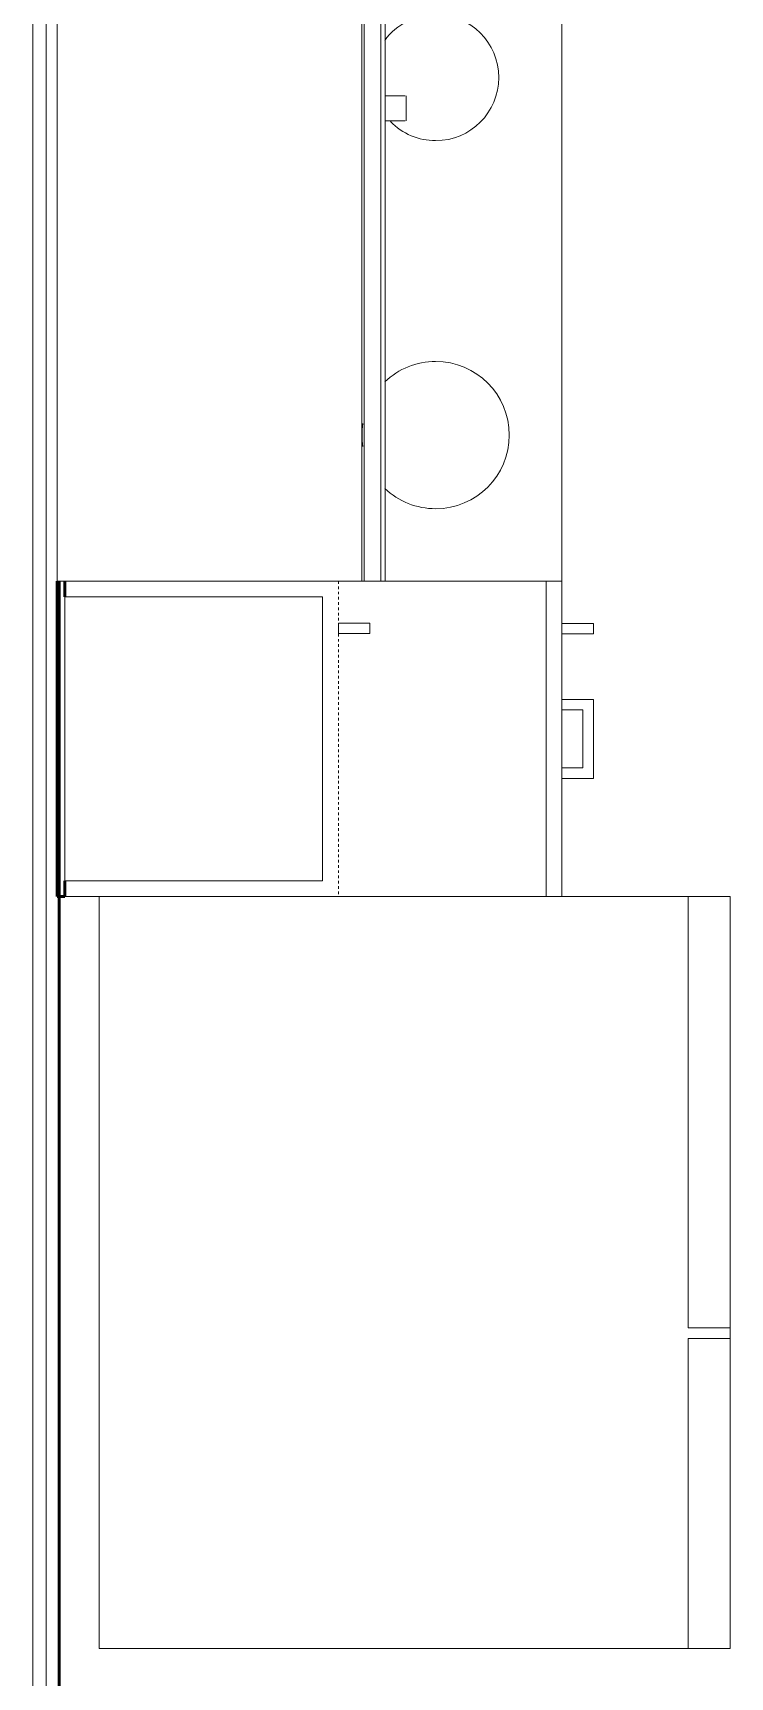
# Model space of a CAD drawing. Header units: inches. Extents: x -4218 to -1830, y 9756 to 12426.
# Drawn here: x -2932.5 to -2899.4, y 10062.2 to 10140.4 of the extents above; entities that cross this region are included whole.
import ezdxf

# ---------------------------------------------------------------- set-up
doc = ezdxf.new("R2010")
doc.units = ezdxf.units.IN
doc.header["$MEASUREMENT"] = 0
doc.linetypes.add('Dash', pattern=[0.25, 0.125, -0.125])
for name, color, linetype, lineweight in [('0-1', 7, 'Continuous', 5), ('0-2', 252, 'Continuous', 9), ('A-WALL-1', 250, 'Continuous', 50), ('A-WALL-2', 10, 'Continuous', 13), ('A-WALL-3', 253, 'Continuous', 9), ('A-WALL-5', 252, 'Continuous', 9), ('A-WALL-8', 113, 'Continuous', 9), ('I-WALL-1', 250, 'Continuous', 50), ('I-WALL-2', 254, 'Continuous', 9), ('I-WALL-4', 252, 'Continuous', 9), ('Q-CASE-1', 253, 'Continuous', 9), ('Q-CASE-2', 252, 'Continuous', 9), ('Q-CASE-3', 7, 'Continuous', 9), ('Q-CASE-5', 254, 'Continuous', 9), ('Q-CASE-6', 7, 'Dash', 9), ('Q-SPCQ-1', 7, 'Continuous', 9)]:
    doc.layers.add(name, color=color, linetype=linetype, lineweight=lineweight)

# ---------------------------------------------------------------- blocks, each defined once
blk = doc.blocks.new('Refrigerator_-_Side-by-Side_6047 - 36_ X 30_-345559-BACKGROUND - 1ST FLOOR')
at = {"layer": 'Q-SPCQ-1'}
for p, q in [((17.875, 14.422), (-17.875, 14.422)), ((-17.875, 14.422), (-17.875, -15.578)), ((17.875, -15.578), (17.875, 14.422)), ((-17.875, -13.578), (-3.125, -13.578)), ((-17.875, -13.578), (-17.875, -15.578)), ((-3.125, -15.578), (-3.125, -13.578)), ((-2.625, -13.578), (17.875, -13.578)), ((-2.625, -13.578), (-2.625, -15.578)), ((17.875, -15.578), (17.875, -13.578)), ((-17.875, -15.578), (17.875, -15.578)), ((-3.125, -15.578), (-17.875, -15.578)), ((17.875, -15.578), (-2.625, -15.578))]:
    blk.add_line(p, q, dxfattribs=at)
blk = doc.blocks.new('Range - 24_ x 30_-V75-BACKGROUND - 1ST FLOOR')
at = {"layer": 'Q-SPCQ-1'}
blk.add_line((29.437, 22), (30, 22), dxfattribs=at)
for centre, radius, start, end in [((6.5, 6), 3.5, 81.02275, 98.97725), ((6.5, 6), 3.5, 136.43005, 180), ((6.5, 6), 3.5, 360, 43.6162), ((23.5, 6), 3, 134.26009, 180), ((23.5, 6), 3, 360, 53.87731), ((6.5, 6), 3.5, 180, 0), ((23.5, 6), 3, 180, 360)]:
    blk.add_arc(centre, radius, start, end, dxfattribs=at)
blk = doc.blocks.new('30quot_MicrowaveVent_11166 - 70cm miele oven-2322118-BACKGROUND - 1ST FLOOR')
at = {"layer": 'Q-CASE-3'}
for p, q in [((-14.203, -14.488), (-14.203, 0)), ((15.679, 0), (-14.203, 0)), ((15.679, 0), (15.679, -14.488)), ((15.679, -14.488), (-14.203, -14.488)), ((-14.203, -14.606), (15.679, -14.606)), ((-14.203, -15.394), (-14.203, -14.606)), ((15.679, -14.606), (15.679, -15.394)), ((-14.203, -15.599), (-14.203, -15.394)), ((-14.203, -15.394), (15.679, -15.394)), ((-14.203, -15.599), (15.679, -15.599)), ((7.687, -16.55), (7.687, -15.635)), ((8.879, -15.635), (8.879, -16.55)), ((15.679, -15.394), (15.679, -15.599)), ((7.687, -16.599), (8.879, -16.599))]:
    blk.add_line(p, q, dxfattribs=at)
blk = doc.blocks.new('300 Series Wall Hung Cabinet_301 - 15_ x 27_-2759284-BACKGROUND - 1ST FLOOR')
at = {"layer": 'Q-CASE-3'}
for p, q in [((-5.012, 14.687), (-5.5, 14.687)), ((-5.5, 14.687), (-5.5, 13.188)), ((-5.012, 13.188), (-5.012, 14.687)), ((-5.012, 13.188), (-5.5, 13.188)), ((6.75, 12.438), (-6.75, 12.438)), ((-6.75, 12.438), (-6.75, 0.187)), ((6.75, 0.187), (6.75, 12.438)), ((-6.75, 0.187), (6.75, 0.187))]:
    blk.add_line(p, q, dxfattribs=at)
at = {"layer": 'Q-CASE-6'}
for p, q in [((-7.5, 0.187), (-7.5, 13.188)), ((-7.5, 13.188), (7.5, 13.188)), ((7.5, 13.188), (7.5, 0.187)), ((7.5, 0.187), (-7.5, 0.187))]:
    blk.add_line(p, q, dxfattribs=at)
blk = doc.blocks.new('Single Door 1 Drawer 211 - 211 Base Cabinet Single Door1 Drawer 15_-V101-BACKGROUND - 1ST FLOOR')
at = {"layer": 'Q-CASE-1'}
for p, q in [((-11.262, -0.375), (-11.262, -0.101)), ((-11.262, -23.25), (-11.262, -2)), ((-11.262, -23.25), (-11.262, -24)), ((1.238, -24), (1.726, -24))]:
    blk.add_line(p, q, dxfattribs=at)
at = {"layer": 'Q-CASE-2'}
for p, q in [((-11.262, -2), (-11.262, -0.375)), ((3.738, -14.488), (3.738, -14.606)), ((3.738, -15.599), (3.738, -23.25)), ((3.738, -23.25), (-11.262, -23.25)), ((3.738, -24), (3.738, -23.25)), ((-11.262, -24), (3.738, -24)), ((-5.637, -24), (-5.138, -24)), ((-1.887, -24), (-2.387, -24)), ((1.238, -24), (1.726, -24))]:
    blk.add_line(p, q, dxfattribs=at)
at = {"layer": 'Q-CASE-3'}
for p, q in [((-5.637, -24), (-5.637, -25.5)), ((-5.138, -25.001), (-5.138, -24)), ((-2.387, -24), (-2.387, -25.001)), ((-1.887, -25.5), (-1.887, -24)), ((1.238, -24), (1.238, -25.499)), ((1.726, -25.499), (1.726, -24)), ((-2.387, -25.001), (-5.138, -25.001)), ((-5.637, -25.5), (-1.887, -25.5)), ((1.238, -25.499), (1.726, -25.499))]:
    blk.add_line(p, q, dxfattribs=at)
at = {"layer": 'Q-CASE-5'}
for p, q in [((-11.262, -0.101), (-11.262, 0)), ((-11.262, 0), (3.738, 0))]:
    blk.add_line(p, q, dxfattribs=at)
blk = doc.blocks.new('CTR - 1st Phase - Unit Layouts_rvt-1-BACKGROUND - 1ST FLOOR')
at = {"layer": 'A-WALL-1'}
for p, q in [((-2931.375, 10114.283), (-2931.375, 10099.283)), ((-2931, 10113.533), (-2931, 10114.283)), ((-2931, 10099.283), (-2931, 10100.033)), ((-2931.375, 10099.283), (-2931, 10099.283))]:
    blk.add_line(p, q, dxfattribs=at)
at = {"layer": 'A-WALL-3'}
for p, q in [((-2931.375, 10114.283), (-2931.375, 10099.283)), ((-2931.375, 10099.283), (-2931.274, 10099.283))]:
    blk.add_line(p, q, dxfattribs=at)
at = {"layer": 'A-WALL-5'}
for p, q in [((-2931, 10113.533), (-2931, 10114.283)), ((-2931, 10099.283), (-2931, 10100.033)), ((-2931.274, 10099.283), (-2931, 10099.283))]:
    blk.add_line(p, q, dxfattribs=at)
at = {"layer": 'A-WALL-8'}
for p, q in [((-2907.375, 10099.283), (-2907.375, 10157.164)), ((-2907.375, 10157.164), (-2907.375, 10099.283)), ((-2931.375, 10114.283), (-2931.375, 10099.283)), ((-2931.375, 10099.283), (-2931.375, 10114.283)), ((-2931.375, 10099.283), (-2931.274, 10099.283)), ((-2931.274, 10099.283), (-2931.375, 10099.283)), ((-2931.274, 10099.283), (-2931, 10099.283)), ((-2931, 10099.283), (-2931.274, 10099.283)), ((-2931, 10099.283), (-2929.375, 10099.283)), ((-2929.375, 10099.283), (-2931, 10099.283)), ((-2907.375, 10099.283), (-2929.375, 10099.283))]:
    blk.add_line(p, q, dxfattribs=at)
at = {"layer": '0-2'}
for name, p, rotation in [('Range - 24_ x 30_-V75-BACKGROUND - 1ST FLOOR', (-2907.375, 10114.727), 89.9999999999884), ('30quot_MicrowaveVent_11166 - 70cm miele oven-2322118-BACKGROUND - 1ST FLOOR', (-2931.375, 10128.486), 89.99999999999034), ('Single Door 1 Drawer 211 - 211 Base Cabinet Single Door1 Drawer 15_-V101-BACKGROUND - 1ST FLOOR', (-2931.375, 10110.545), 89.9999999999851), ('300 Series Wall Hung Cabinet_301 - 15_ x 27_-2759284-BACKGROUND - 1ST FLOOR', (-2931.188, 10106.783), 269.9999999999895), ('Refrigerator_-_Side-by-Side_6047 - 36_ X 30_-345559-BACKGROUND - 1ST FLOOR', (-2914.953, 10081.408), 89.99999999999312)]:
    blk.add_blockref(name, p, dxfattribs=dict(at, rotation=rotation))
blk = doc.blocks.new('CTR - 1st Phase - Common Walls_rvt-1-BACKGROUND - 1ST FLOOR')
at = {"layer": 'A-WALL-2'}
for p, q in [((-2932.524, 10018.089), (-2932.524, 10373.414)), ((-2931.899, 10018.089), (-2931.899, 10373.414))]:
    blk.add_line(p, q, dxfattribs=at)
at = {"layer": 'I-WALL-1'}
blk.add_line((-2931.274, 10018.089), (-2931.274, 10114.283), dxfattribs=at)
at = {"layer": 'I-WALL-2'}
blk.add_line((-2931.274, 10099.283), (-2931.274, 10114.283), dxfattribs=at)
at = {"layer": 'I-WALL-4'}
blk.add_line((-2931.274, 10060.81), (-2931.274, 10099.283), dxfattribs=at)

msp = doc.modelspace()

# ---------------------------------------------------------------- block references
at = {"layer": '0-1'}
for name in ['CTR - 1st Phase - Unit Layouts_rvt-1-BACKGROUND - 1ST FLOOR', 'CTR - 1st Phase - Common Walls_rvt-1-BACKGROUND - 1ST FLOOR']:
    msp.add_blockref(name, (0, 0), dxfattribs=at)

doc.saveas('drawing.dxf')
